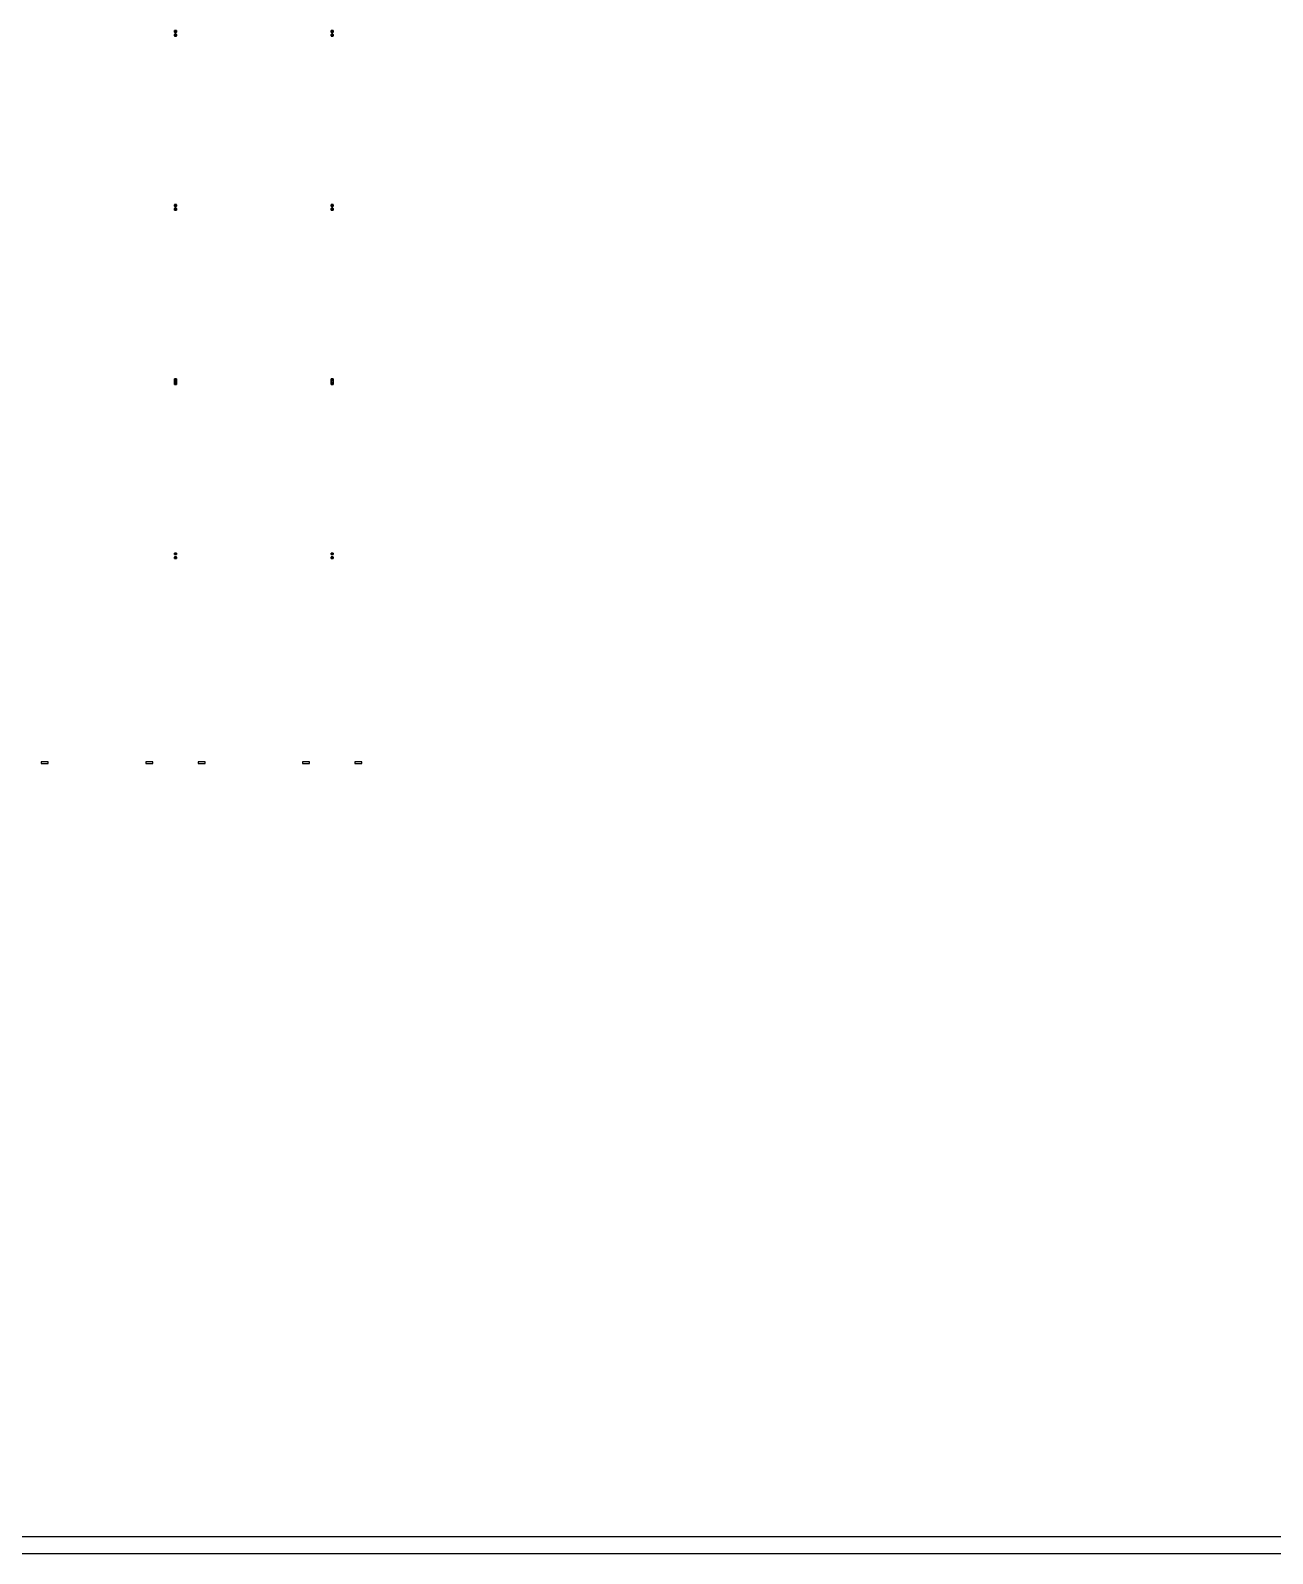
# Model space of a CAD drawing. Extents: x -50899 to 50899, y -48295 to 50898.
# Drawn here: x -14265 to 0, y -48295 to -30808 of the extents above; entities that cross this region are included whole.
import ezdxf

# ---------------------------------------------------------------- set-up
doc = ezdxf.new("R2010")
doc.units = 0
doc.layers.add('GAP', color=1, linetype='continuous')
doc.layers.add('PIN', color=3, linetype='continuous')

# ---------------------------------------------------------------- blocks, each defined once
blk = doc.blocks.new('Q8')
at = {"layer": 'PIN'}
blk.add_lwpolyline([(1060, -100), (1140, -100), (1140, -80), (1060, -80), (1060, -100)], dxfattribs=at)
blk = doc.blocks.new('Q9')
at = {"layer": 'PIN'}
for points in [[(460, -100), (540, -100), (540, -80), (460, -80), (460, -100)], [(1060, -100), (1140, -100), (1140, -80), (1060, -80), (1060, -100)]]:
    blk.add_lwpolyline(points, dxfattribs=at)
blk = doc.blocks.new('Q9GAP')
for points in [[(810.7, 8316.2), (810.7, 8316.9), (789.3, 8316.9), (789.3, 8316.2), (810.7, 8316.2)], [(790, 8299.2), (790, 8316.2), (789.3, 8316.2), (789.3, 8299.2), (790, 8299.2)], [(799, 8294.2), (790, 8299.2), (789.3, 8299.2), (798.3, 8294.2), (799, 8294.2)], [(790, 8271), (799, 8276), (798.3, 8276), (789.3, 8271), (790, 8271)], [(790, 8254), (790, 8271), (789.3, 8271), (789.3, 8254), (790, 8254)], [(810.7, 8253.3), (810.7, 8254), (789.3, 8254), (789.3, 8253.3), (810.7, 8253.3)], [(799, 8293.2), (799, 8294.2), (798.3, 8294.2), (798.3, 8293.2), (799, 8293.2)], [(799, 8276), (799, 8277), (798.3, 8277), (798.3, 8276), (799, 8276)], [(799, 8286.2), (799, 8293.2), (798.8, 8293.2), (798.8, 8286.2), (799, 8286.2)], [(801.2, 8286), (801.2, 8286.2), (798.8, 8286.2), (798.8, 8286), (801.2, 8286)], [(799, 8278.5), (799.94, 8283.5), (799.74, 8283.5), (798.8, 8278.5), (799, 8278.5)], [(799, 8277), (799, 8278.5), (798.8, 8278.5), (798.8, 8277), (799, 8277)], [(799.94, 8283.5), (799.94, 8286), (799.74, 8286), (799.74, 8283.5), (799.94, 8283.5)], [(800.06, 8283.5), (800.06, 8286), (800.26, 8286), (800.26, 8283.5), (800.06, 8283.5)], [(801, 8278.5), (800.06, 8283.5), (800.26, 8283.5), (801.2, 8278.5), (801, 8278.5)], [(801, 8294.2), (810, 8299.2), (810.7, 8299.2), (801.7, 8294.2), (801, 8294.2)], [(801, 8293.2), (801, 8294.2), (801.7, 8294.2), (801.7, 8293.2), (801, 8293.2)], [(801, 8286.2), (801, 8293.2), (801.2, 8293.2), (801.2, 8286.2), (801, 8286.2)], [(801, 8277), (801, 8278.5), (801.2, 8278.5), (801.2, 8277), (801, 8277)], [(801, 8276), (801, 8277), (801.7, 8277), (801.7, 8276), (801, 8276)], [(810, 8271), (801, 8276), (801.7, 8276), (810.7, 8271), (810, 8271)], [(810, 8299.2), (810, 8316.2), (810.7, 8316.2), (810.7, 8299.2), (810, 8299.2)], [(810, 8254), (810, 8271), (810.7, 8271), (810.7, 8254), (810, 8254)], [(810.7, 6316.2), (810.7, 6316.9), (789.3, 6316.9), (789.3, 6316.2), (810.7, 6316.2)], [(790, 6299.2), (790, 6316.2), (789.3, 6316.2), (789.3, 6299.2), (790, 6299.2)], [(799, 6294.2), (790, 6299.2), (789.3, 6299.2), (798.3, 6294.2), (799, 6294.2)], [(801, 6294.2), (810, 6299.2), (810.7, 6299.2), (801.7, 6294.2), (801, 6294.2)], [(810, 6299.2), (810, 6316.2), (810.7, 6316.2), (810.7, 6299.2), (810, 6299.2)], [(790, 6271), (799, 6276), (798.3, 6276), (789.3, 6271), (790, 6271)], [(790, 6254), (790, 6271), (789.3, 6271), (789.3, 6254), (790, 6254)], [(810.7, 6253.3), (810.7, 6254), (789.3, 6254), (789.3, 6253.3), (810.7, 6253.3)], [(799, 6293.2), (799, 6294.2), (798.3, 6294.2), (798.3, 6293.2), (799, 6293.2)], [(799, 6276), (799, 6277), (798.3, 6277), (798.3, 6276), (799, 6276)], [(799, 6286.2), (799, 6293.2), (798.8, 6293.2), (798.8, 6286.2), (799, 6286.2)], [(801.2, 6286), (801.2, 6286.2), (798.8, 6286.2), (798.8, 6286), (801.2, 6286)], [(799, 6278.5), (799.94, 6283.5), (799.74, 6283.5), (798.8, 6278.5), (799, 6278.5)], [(799, 6277), (799, 6278.5), (798.8, 6278.5), (798.8, 6277), (799, 6277)], [(799.94, 6283.5), (799.94, 6286), (799.74, 6286), (799.74, 6283.5), (799.94, 6283.5)], [(800.06, 6283.5), (800.06, 6286), (800.26, 6286), (800.26, 6283.5), (800.06, 6283.5)], [(801, 6278.5), (800.06, 6283.5), (800.26, 6283.5), (801.2, 6278.5), (801, 6278.5)], [(801, 6293.2), (801, 6294.2), (801.7, 6294.2), (801.7, 6293.2), (801, 6293.2)], [(801, 6286.2), (801, 6293.2), (801.2, 6293.2), (801.2, 6286.2), (801, 6286.2)], [(801, 6277), (801, 6278.5), (801.2, 6278.5), (801.2, 6277), (801, 6277)], [(801, 6276), (801, 6277), (801.7, 6277), (801.7, 6276), (801, 6276)], [(810, 6271), (801, 6276), (801.7, 6276), (810.7, 6271), (810, 6271)], [(810, 6254), (810, 6271), (810.7, 6271), (810.7, 6254), (810, 6254)], [(810.7, 4316.2), (810.7, 4316.9), (789.3, 4316.9), (789.3, 4316.2), (810.7, 4316.2)], [(790, 4299.2), (790, 4316.2), (789.3, 4316.2), (789.3, 4299.2), (790, 4299.2)], [(790, 4271), (790, 4299.2), (789.3, 4299.2), (789.3, 4271), (790, 4271)], [(790, 4254), (790, 4271), (789.3, 4271), (789.3, 4254), (790, 4254)], [(810.7, 4253.3), (810.7, 4254), (789.3, 4254), (789.3, 4253.3), (810.7, 4253.3)], [(810, 4299.2), (810, 4316.2), (810.7, 4316.2), (810.7, 4299.2), (810, 4299.2)], [(810, 4271), (810, 4299.2), (810.7, 4299.2), (810.7, 4271), (810, 4271)], [(810, 4254), (810, 4271), (810.7, 4271), (810.7, 4254), (810, 4254)], [(810.7, 2316.2), (810.7, 2316.9), (789.3, 2316.9), (789.3, 2316.2), (810.7, 2316.2)], [(790, 2299.2), (790, 2316.2), (789.3, 2316.2), (789.3, 2299.2), (790, 2299.2)], [(810.7, 2298.5), (810.7, 2299.2), (789.3, 2299.2), (789.3, 2298.5), (810.7, 2298.5)], [(810, 2299.2), (810, 2316.2), (810.7, 2316.2), (810.7, 2299.2), (810, 2299.2)], [(810.7, 2271), (810.7, 2271.7), (789.3, 2271.7), (789.3, 2271), (810.7, 2271)], [(790, 2254), (790, 2271), (789.3, 2271), (789.3, 2254), (790, 2254)], [(810.7, 2253.3), (810.7, 2254), (789.3, 2254), (789.3, 2253.3), (810.7, 2253.3)], [(810, 2254), (810, 2271), (810.7, 2271), (810.7, 2254), (810, 2254)]]:
    blk.add_lwpolyline(points)
blk = doc.blocks.new('Q9PIN')
for points in [[(810, 8299.2), (810, 8316.2), (790, 8316.2), (790, 8299.2), (810, 8299.2)], [(800, 8294.2), (800, 8299.2), (790, 8299.2), (799, 8294.2), (800, 8294.2)], [(800, 8271), (800, 8276), (799, 8276), (790, 8271), (800, 8271)], [(810, 8254), (810, 8271), (790, 8271), (790, 8254), (810, 8254)], [(801, 8286.2), (801, 8294.2), (799, 8294.2), (799, 8286.2), (801, 8286.2)], [(800, 8278.5), (800, 8283.5), (799.94, 8283.5), (799, 8278.5), (800, 8278.5)], [(801, 8276), (801, 8278.5), (799, 8278.5), (799, 8276), (801, 8276)], [(800.06, 8283.5), (800.06, 8286), (799.94, 8286), (799.94, 8283.5), (800.06, 8283.5)], [(800, 8294.2), (800, 8299.2), (810, 8299.2), (801, 8294.2), (800, 8294.2)], [(800, 8278.5), (800, 8283.5), (800.06, 8283.5), (801, 8278.5), (800, 8278.5)], [(800, 8271), (800, 8276), (801, 8276), (810, 8271), (800, 8271)], [(810, 6299.2), (810, 6316.2), (790, 6316.2), (790, 6299.2), (810, 6299.2)], [(800, 6294.2), (800, 6299.2), (790, 6299.2), (799, 6294.2), (800, 6294.2)], [(800, 6294.2), (800, 6299.2), (810, 6299.2), (801, 6294.2), (800, 6294.2)], [(800, 6271), (800, 6276), (799, 6276), (790, 6271), (800, 6271)], [(810, 6254), (810, 6271), (790, 6271), (790, 6254), (810, 6254)], [(801, 6286.2), (801, 6294.2), (799, 6294.2), (799, 6286.2), (801, 6286.2)], [(800, 6278.5), (800, 6283.5), (799.94, 6283.5), (799, 6278.5), (800, 6278.5)], [(801, 6276), (801, 6278.5), (799, 6278.5), (799, 6276), (801, 6276)], [(800.06, 6283.5), (800.06, 6286), (799.94, 6286), (799.94, 6283.5), (800.06, 6283.5)], [(800, 6278.5), (800, 6283.5), (800.06, 6283.5), (801, 6278.5), (800, 6278.5)], [(800, 6271), (800, 6276), (801, 6276), (810, 6271), (800, 6271)], [(810, 4299.2), (810, 4316.2), (790, 4316.2), (790, 4299.2), (810, 4299.2)], [(810, 4271), (810, 4299.2), (790, 4299.2), (790, 4271), (810, 4271)], [(810, 4254), (810, 4271), (790, 4271), (790, 4254), (810, 4254)], [(810, 2299.2), (810, 2316.2), (790, 2316.2), (790, 2299.2), (810, 2299.2)], [(810, 2254), (810, 2271), (790, 2271), (790, 2254), (810, 2254)]]:
    blk.add_lwpolyline(points)
blk = doc.blocks.new('Q10')
at = {"layer": 'PIN'}
for points in [[(460, -100), (540, -100), (540, -80), (460, -80), (460, -100)], [(1060, -100), (1140, -100), (1140, -80), (1060, -80), (1060, -100)]]:
    blk.add_lwpolyline(points, dxfattribs=at)
blk = doc.blocks.new('Q10GAP')
for points in [[(810.7, 8316.2), (810.7, 8316.9), (789.3, 8316.9), (789.3, 8316.2), (810.7, 8316.2)], [(790, 8299.2), (790, 8316.2), (789.3, 8316.2), (789.3, 8299.2), (790, 8299.2)], [(799, 8294.2), (790, 8299.2), (789.3, 8299.2), (798.3, 8294.2), (799, 8294.2)], [(790, 8271), (799, 8276), (798.3, 8276), (789.3, 8271), (790, 8271)], [(790, 8254), (790, 8271), (789.3, 8271), (789.3, 8254), (790, 8254)], [(810.7, 8253.3), (810.7, 8254), (789.3, 8254), (789.3, 8253.3), (810.7, 8253.3)], [(799, 8293.2), (799, 8294.2), (798.3, 8294.2), (798.3, 8293.2), (799, 8293.2)], [(799, 8276), (799, 8277), (798.3, 8277), (798.3, 8276), (799, 8276)], [(799, 8286.2), (799, 8293.2), (798.8, 8293.2), (798.8, 8286.2), (799, 8286.2)], [(801.2, 8286), (801.2, 8286.2), (798.8, 8286.2), (798.8, 8286), (801.2, 8286)], [(799, 8278.5), (799.95, 8283.5), (799.75, 8283.5), (798.8, 8278.5), (799, 8278.5)], [(799, 8277), (799, 8278.5), (798.8, 8278.5), (798.8, 8277), (799, 8277)], [(799.95, 8283.5), (799.95, 8286), (799.75, 8286), (799.75, 8283.5), (799.95, 8283.5)], [(800.05, 8283.5), (800.05, 8286), (800.25, 8286), (800.25, 8283.5), (800.05, 8283.5)], [(801, 8278.5), (800.05, 8283.5), (800.25, 8283.5), (801.2, 8278.5), (801, 8278.5)], [(801, 8294.2), (810, 8299.2), (810.7, 8299.2), (801.7, 8294.2), (801, 8294.2)], [(801, 8293.2), (801, 8294.2), (801.7, 8294.2), (801.7, 8293.2), (801, 8293.2)], [(801, 8286.2), (801, 8293.2), (801.2, 8293.2), (801.2, 8286.2), (801, 8286.2)], [(801, 8277), (801, 8278.5), (801.2, 8278.5), (801.2, 8277), (801, 8277)], [(801, 8276), (801, 8277), (801.7, 8277), (801.7, 8276), (801, 8276)], [(810, 8271), (801, 8276), (801.7, 8276), (810.7, 8271), (810, 8271)], [(810, 8299.2), (810, 8316.2), (810.7, 8316.2), (810.7, 8299.2), (810, 8299.2)], [(810, 8254), (810, 8271), (810.7, 8271), (810.7, 8254), (810, 8254)], [(810.7, 6316.2), (810.7, 6316.9), (789.3, 6316.9), (789.3, 6316.2), (810.7, 6316.2)], [(790, 6299.2), (790, 6316.2), (789.3, 6316.2), (789.3, 6299.2), (790, 6299.2)], [(799, 6294.2), (790, 6299.2), (789.3, 6299.2), (798.3, 6294.2), (799, 6294.2)], [(801, 6294.2), (810, 6299.2), (810.7, 6299.2), (801.7, 6294.2), (801, 6294.2)], [(810, 6299.2), (810, 6316.2), (810.7, 6316.2), (810.7, 6299.2), (810, 6299.2)], [(790, 6271), (799, 6276), (798.3, 6276), (789.3, 6271), (790, 6271)], [(790, 6254), (790, 6271), (789.3, 6271), (789.3, 6254), (790, 6254)], [(810.7, 6253.3), (810.7, 6254), (789.3, 6254), (789.3, 6253.3), (810.7, 6253.3)], [(799, 6293.2), (799, 6294.2), (798.3, 6294.2), (798.3, 6293.2), (799, 6293.2)], [(799, 6276), (799, 6277), (798.3, 6277), (798.3, 6276), (799, 6276)], [(799, 6286.2), (799, 6293.2), (798.8, 6293.2), (798.8, 6286.2), (799, 6286.2)], [(801.2, 6286), (801.2, 6286.2), (798.8, 6286.2), (798.8, 6286), (801.2, 6286)], [(799, 6278.5), (799.95, 6283.5), (799.75, 6283.5), (798.8, 6278.5), (799, 6278.5)], [(799, 6277), (799, 6278.5), (798.8, 6278.5), (798.8, 6277), (799, 6277)], [(799.95, 6283.5), (799.95, 6286), (799.75, 6286), (799.75, 6283.5), (799.95, 6283.5)], [(800.05, 6283.5), (800.05, 6286), (800.25, 6286), (800.25, 6283.5), (800.05, 6283.5)], [(801, 6278.5), (800.05, 6283.5), (800.25, 6283.5), (801.2, 6278.5), (801, 6278.5)], [(801, 6293.2), (801, 6294.2), (801.7, 6294.2), (801.7, 6293.2), (801, 6293.2)], [(801, 6286.2), (801, 6293.2), (801.2, 6293.2), (801.2, 6286.2), (801, 6286.2)], [(801, 6277), (801, 6278.5), (801.2, 6278.5), (801.2, 6277), (801, 6277)], [(801, 6276), (801, 6277), (801.7, 6277), (801.7, 6276), (801, 6276)], [(810, 6271), (801, 6276), (801.7, 6276), (810.7, 6271), (810, 6271)], [(810, 6254), (810, 6271), (810.7, 6271), (810.7, 6254), (810, 6254)], [(810.7, 4316.2), (810.7, 4316.9), (789.3, 4316.9), (789.3, 4316.2), (810.7, 4316.2)], [(790, 4299.2), (790, 4316.2), (789.3, 4316.2), (789.3, 4299.2), (790, 4299.2)], [(790, 4271), (790, 4299.2), (789.3, 4299.2), (789.3, 4271), (790, 4271)], [(790, 4254), (790, 4271), (789.3, 4271), (789.3, 4254), (790, 4254)], [(810.7, 4253.3), (810.7, 4254), (789.3, 4254), (789.3, 4253.3), (810.7, 4253.3)], [(810, 4299.2), (810, 4316.2), (810.7, 4316.2), (810.7, 4299.2), (810, 4299.2)], [(810, 4271), (810, 4299.2), (810.7, 4299.2), (810.7, 4271), (810, 4271)], [(810, 4254), (810, 4271), (810.7, 4271), (810.7, 4254), (810, 4254)], [(810.7, 2316.2), (810.7, 2316.9), (789.3, 2316.9), (789.3, 2316.2), (810.7, 2316.2)], [(790, 2299.2), (790, 2316.2), (789.3, 2316.2), (789.3, 2299.2), (790, 2299.2)], [(810.7, 2298.5), (810.7, 2299.2), (789.3, 2299.2), (789.3, 2298.5), (810.7, 2298.5)], [(810, 2299.2), (810, 2316.2), (810.7, 2316.2), (810.7, 2299.2), (810, 2299.2)], [(810.7, 2271), (810.7, 2271.7), (789.3, 2271.7), (789.3, 2271), (810.7, 2271)], [(790, 2254), (790, 2271), (789.3, 2271), (789.3, 2254), (790, 2254)], [(810.7, 2253.3), (810.7, 2254), (789.3, 2254), (789.3, 2253.3), (810.7, 2253.3)], [(810, 2254), (810, 2271), (810.7, 2271), (810.7, 2254), (810, 2254)]]:
    blk.add_lwpolyline(points)
blk = doc.blocks.new('Q10PIN')
for points in [[(810, 8299.2), (810, 8316.2), (790, 8316.2), (790, 8299.2), (810, 8299.2)], [(800, 8294.2), (800, 8299.2), (790, 8299.2), (799, 8294.2), (800, 8294.2)], [(800, 8271), (800, 8276), (799, 8276), (790, 8271), (800, 8271)], [(810, 8254), (810, 8271), (790, 8271), (790, 8254), (810, 8254)], [(801, 8286.2), (801, 8294.2), (799, 8294.2), (799, 8286.2), (801, 8286.2)], [(800, 8278.5), (800, 8283.5), (799.95, 8283.5), (799, 8278.5), (800, 8278.5)], [(801, 8276), (801, 8278.5), (799, 8278.5), (799, 8276), (801, 8276)], [(800.05, 8283.5), (800.05, 8286), (799.95, 8286), (799.95, 8283.5), (800.05, 8283.5)], [(800, 8294.2), (800, 8299.2), (810, 8299.2), (801, 8294.2), (800, 8294.2)], [(800, 8278.5), (800, 8283.5), (800.05, 8283.5), (801, 8278.5), (800, 8278.5)], [(800, 8271), (800, 8276), (801, 8276), (810, 8271), (800, 8271)], [(810, 6299.2), (810, 6316.2), (790, 6316.2), (790, 6299.2), (810, 6299.2)], [(800, 6294.2), (800, 6299.2), (790, 6299.2), (799, 6294.2), (800, 6294.2)], [(800, 6294.2), (800, 6299.2), (810, 6299.2), (801, 6294.2), (800, 6294.2)], [(800, 6271), (800, 6276), (799, 6276), (790, 6271), (800, 6271)], [(810, 6254), (810, 6271), (790, 6271), (790, 6254), (810, 6254)], [(801, 6286.2), (801, 6294.2), (799, 6294.2), (799, 6286.2), (801, 6286.2)], [(800, 6278.5), (800, 6283.5), (799.95, 6283.5), (799, 6278.5), (800, 6278.5)], [(801, 6276), (801, 6278.5), (799, 6278.5), (799, 6276), (801, 6276)], [(800.05, 6283.5), (800.05, 6286), (799.95, 6286), (799.95, 6283.5), (800.05, 6283.5)], [(800, 6278.5), (800, 6283.5), (800.05, 6283.5), (801, 6278.5), (800, 6278.5)], [(800, 6271), (800, 6276), (801, 6276), (810, 6271), (800, 6271)], [(810, 4299.2), (810, 4316.2), (790, 4316.2), (790, 4299.2), (810, 4299.2)], [(810, 4271), (810, 4299.2), (790, 4299.2), (790, 4271), (810, 4271)], [(810, 4254), (810, 4271), (790, 4271), (790, 4254), (810, 4254)], [(810, 2299.2), (810, 2316.2), (790, 2316.2), (790, 2299.2), (810, 2299.2)], [(810, 2254), (810, 2271), (790, 2271), (790, 2254), (810, 2254)]]:
    blk.add_lwpolyline(points)

msp = doc.modelspace()

# ---------------------------------------------------------------- linework, layer by layer
for points in [[(16012, -48105), (-16012, -48105), (-16766, -47848), (-17516, -47578), (-18261, -47297), (-19002, -47004), (-19738, -46700), (-20469, -46384), (-21195, -46057), (-21916, -45718), (-22632, -45368), (-23342, -45007), (-24046, -44635), (-24745, -44252), (-25437, -43857), (-26123, -43452), (-26802, -43036), (-27475, -42610), (-28141, -42173), (-28800, -41726)], [(-28914, -41890), (-28252, -42340), (-27583, -42778), (-26908, -43206), (-26226, -43624), (-25537, -44030), (-24842, -44426), (-24141, -44811), (-23434, -45185), (-22721, -45547), (-22003, -45899), (-21279, -46239), (-20550, -46567), (-19816, -46884), (-19077, -47190), (-18333, -47484), (-17585, -47766), (-16832, -48036), (-16075, -48295), (16075, -48295)]]:
    msp.add_lwpolyline(points)

# ---------------------------------------------------------------- block references
for name, p in [('Q8', (-15200, -39125)), ('Q9', (-13400, -39125)), ('Q10', (-11600, -39125))]:
    msp.add_blockref(name, p)
at = {"layer": 'GAP'}
for name, p in [('Q9GAP', (-13400, -39125)), ('Q10GAP', (-11600, -39125))]:
    msp.add_blockref(name, p, dxfattribs=at)
at = {"layer": 'PIN'}
for name, p in [('Q9PIN', (-13400, -39125)), ('Q10PIN', (-11600, -39125))]:
    msp.add_blockref(name, p, dxfattribs=at)

doc.saveas('drawing.dxf')
